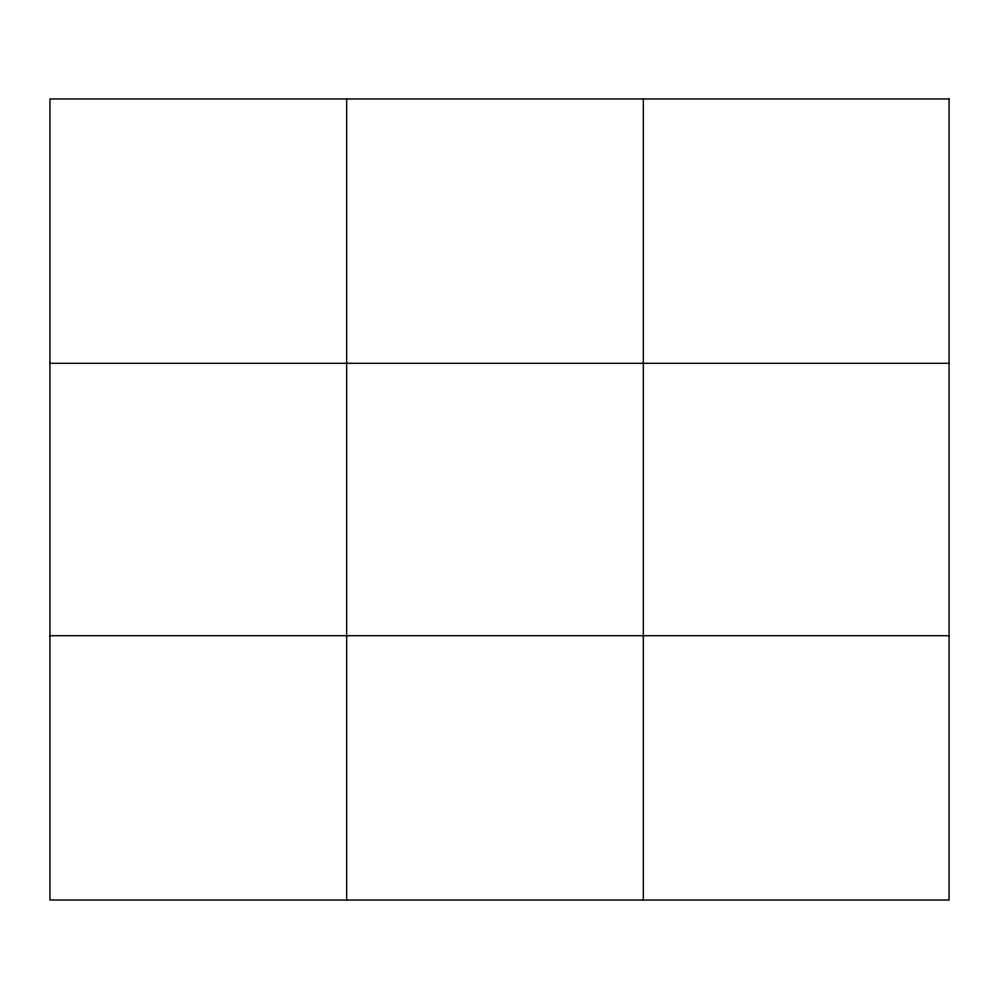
<?xml version="1.0" encoding="UTF-8"?>
<svg xmlns="http://www.w3.org/2000/svg" width="999" height="999" viewBox="0 0 999 999"><rect width="100%" height="100%" fill="white"/><g stroke="black" fill="none" stroke-linecap="round" stroke-linejoin="round"><path stroke-width="1.5" d="M346.653 900.024L346.653 98.976M643.356 900.024L643.356 98.976M49.95 363.324L949.05 363.324M49.95 635.676L949.05 635.676M949.05 98.976L949.05 900.024L49.95 900.024L49.95 98.976L949.05 98.976"/></g></svg>
